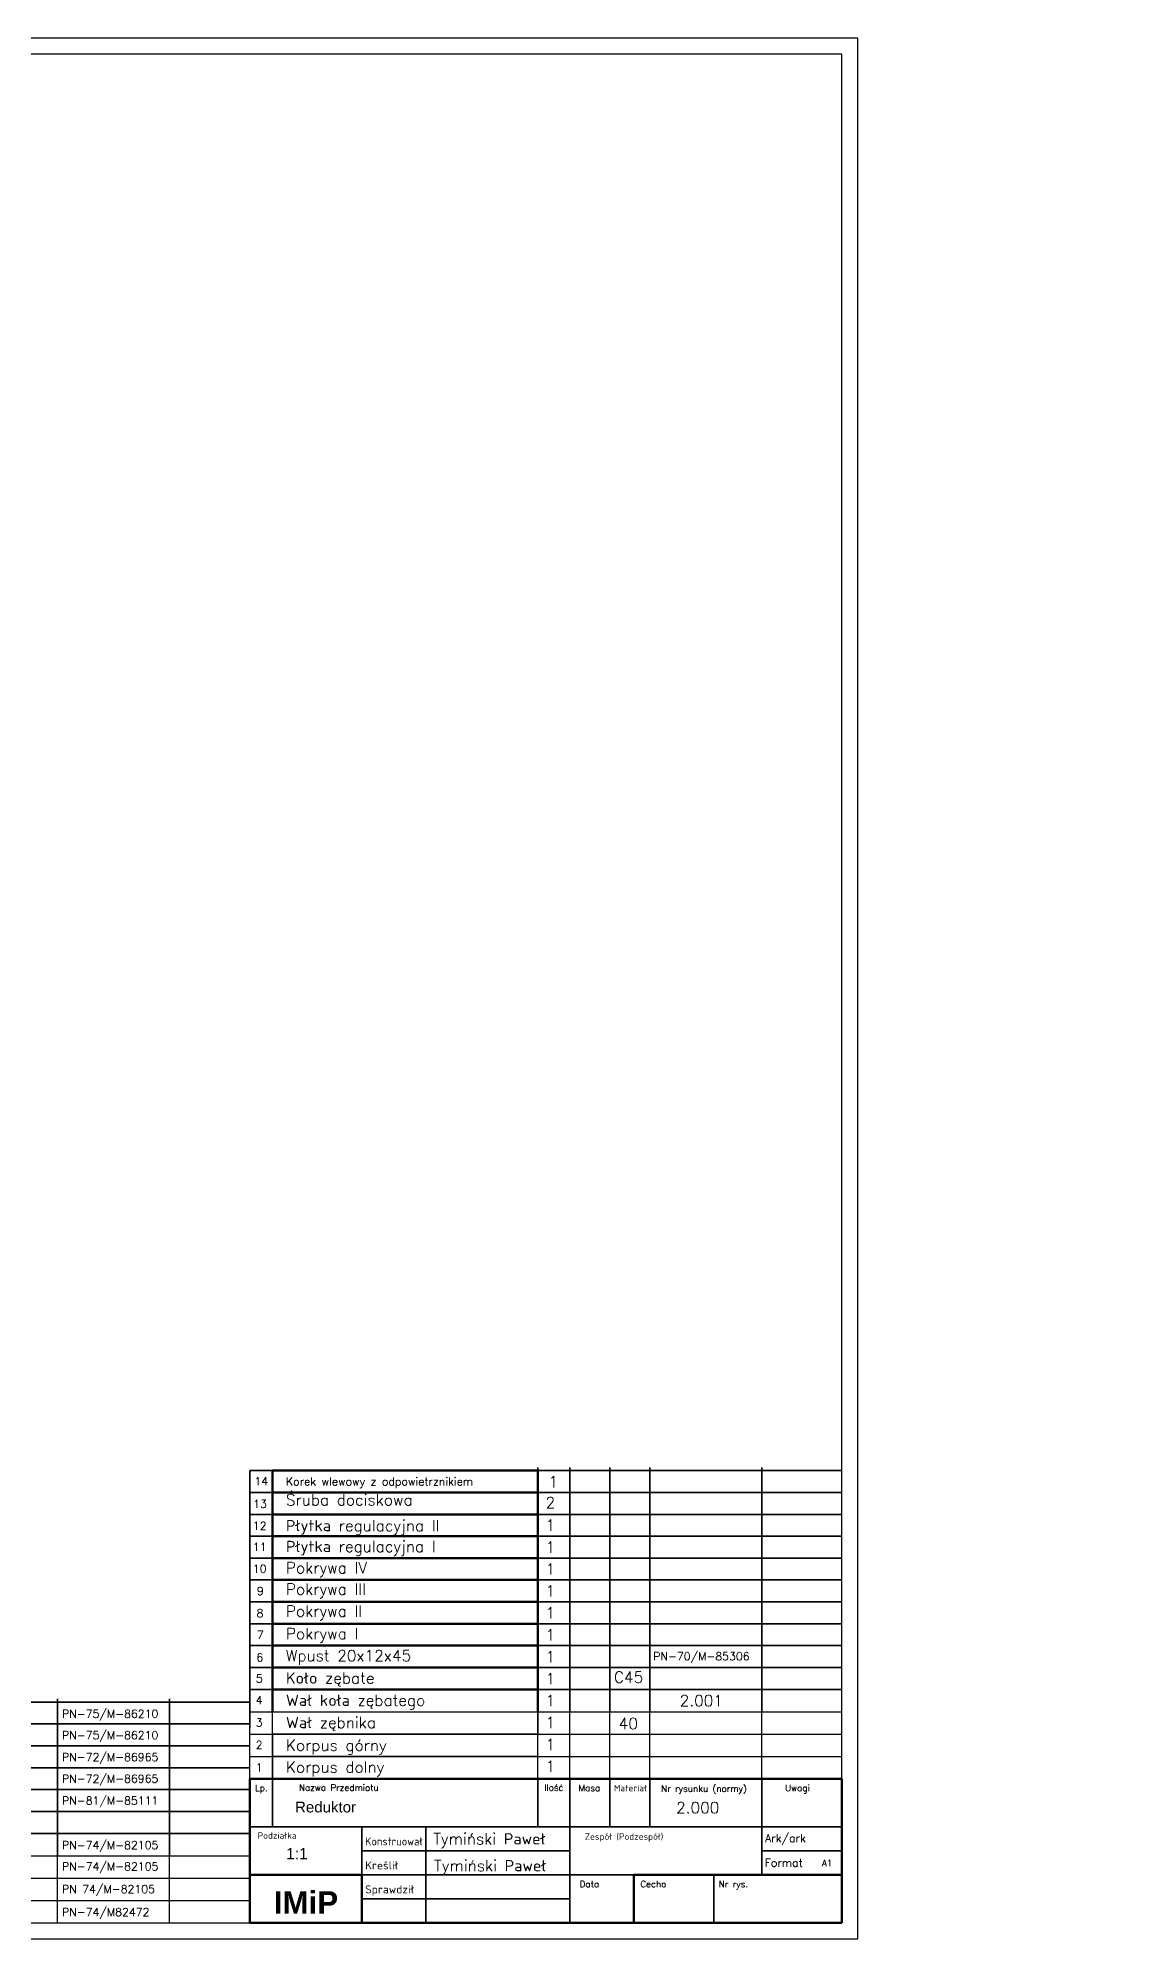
# Model space of a CAD drawing. Header units: millimetres. Extents: x 4 to 927, y -326 to 268.
# Drawn here: x 589 to 927, y -326 to 268 of the extents above; entities that cross this region are included whole.
import ezdxf
from ezdxf.enums import TextEntityAlignment as Align

# ---------------------------------------------------------------- set-up
doc = ezdxf.new("R2010")
doc.units = ezdxf.units.MM
doc.linetypes.add('ACAD_ISO10W100', pattern=[18, 12, -3, 0, -3])
for name, color, linetype, lineweight in [('bardzo gruba', 240, 'Continuous', 60), ('GRUBE', 7, 'Continuous', 35), ('TEXT', 5, 'Continuous', 25)]:
    doc.layers.add(name, color=color, linetype=linetype, lineweight=lineweight)
doc.styles.add('ROMANS', font='ROMANS.SHX', dxfattribs={"height": 3.5})
doc.styles.get("Standard").update_dxf_attribs({"font": 'arial.ttf'})

# ---------------------------------------------------------------- blocks, each defined once
blk = doc.blocks.new('*U13')
at = {"layer": 'bardzo gruba', "color": 7, "lineweight": 50}
for p, q in [((-2.5, 5.5), (-85.5, 5.5)), ((-85.5, 5.5), (-85.5, -1.5)), ((-2.5, -1.5), (-2.5, 5.5))]:
    blk.add_line(p, q, dxfattribs=at)
at = {"layer": 'GRUBE', "color": 7}
for p, q in [((-2.5, -1.5), (-2.5, 6.5)), ((7.5, -1.5), (7.5, 6.5)), ((20, -1.5), (20, 6.5)), ((32.5, -1.5), (32.5, 6.5)), ((67.5, -1.5), (67.5, 6.5)), ((-92.5, 1.5), (-92.5, 5.5)), ((-92.5, 5.5), (92.5, 5.5)), ((-92.5, -6.5), (-92.5, 1.5)), ((-85.5, -1.5), (-85.5, 5.5))]:
    blk.add_line(p, q, dxfattribs=at)
blk = doc.blocks.new('*U14')
at = {"color": 0, "linetype": 'ByBlock', "lineweight": -2, "transparency": 16777216}
for p in [(0, 68.37), (0, 61.53), (0, 54.69), (0, 47.86), (0, 41.02), (0, 34.18), (0, 27.35), (0, 20.51), (0, 13.67), (0, 6.84), (0, 0)]:
    blk.add_blockref('*U13', p, dxfattribs=at)
blk = doc.blocks.new('*U16')
at = {"layer": 'bardzo gruba', "color": 7, "lineweight": 50}
for p, q in [((-2.5, 5.5), (-85.5, 5.5)), ((-85.5, 5.5), (-85.5, -1.5)), ((-2.5, -1.5), (-2.5, 5.5))]:
    blk.add_line(p, q, dxfattribs=at)
at = {"layer": 'GRUBE', "color": 7}
for p, q in [((-2.5, -1.5), (-2.5, 6.5)), ((7.5, -1.5), (7.5, 6.5)), ((20, -1.5), (20, 6.5)), ((32.5, -1.5), (32.5, 6.5)), ((67.5, -1.5), (67.5, 6.5)), ((-92.5, 1.5), (-92.5, 5.5)), ((-92.5, 5.5), (92.5, 5.5)), ((-92.5, -6.5), (-92.5, 1.5)), ((-85.5, -1.5), (-85.5, 5.5))]:
    blk.add_line(p, q, dxfattribs=at)
blk = doc.blocks.new('*U17')
at = {"color": 0, "linetype": 'ByBlock', "lineweight": -2, "transparency": 16777216}
for p in [(0, 41.02), (0, 34.18), (0, 27.35), (0, 20.51), (0, 13.67), (0, 6.84), (0, 0)]:
    blk.add_blockref('*U16', p, dxfattribs=at)
blk = doc.blocks.new('*U20')
at = {"linetype": 'ByBlock', "insert": (-5, 1.75), "char_height": 3.5, "attachment_point": 1, "style": 'ROMANS'}
blk.add_mtext_dynamic_manual_height_columns('\\pi-3.5,l3.5; 1', width=10, gutter_width=17.5, heights=[0], dxfattribs=at)
blk = doc.blocks.new('*U21')
at = {"color": 0, "linetype": 'ByBlock', "lineweight": -2, "transparency": 16777216}
for p in [(0, 75.38), (0, 68.53), (0, 61.67), (0, 54.82), (0, 47.97), (0, 41.12), (0, 34.26), (0, 27.41), (0, 20.56), (0, 13.71), (0, 6.85), (0, 0)]:
    blk.add_blockref('*U20', p, dxfattribs=at)

msp = doc.modelspace()

# ---------------------------------------------------------------- hatches: boundary and pattern name
at = {"linetype": 'ByBlock', "lineweight": 50}
h = msp.add_hatch(dxfattribs=at)
h.set_pattern_fill('ANSI31', color=256)
h.set_pattern_definition([(45, (89.3594, 4.8152), (-2.245064, 2.245064), [])])
h.paths.add_polyline_path([(225.053, -152.448), (224.553, -152.448), (224.053, -152.948), (224.053, -177.448), (225.053, -177.448)])
h.paths.add_polyline_path([(206.053, -152.948), (205.053, -152.948), (205.053, -177.448), (206.053, -177.448)])
h.paths.add_polyline_path([(205.053, -152.948), (204.553, -152.448), (197.813, -152.448), (192.04, -162.448), (192.04, -177.448), (205.053, -177.448)])
h.paths.add_polyline_path([(533.153, -162.448), (527.38, -152.448), (520.64, -152.448), (520.14, -152.948), (520.14, -177.448), (533.153, -177.448)])
h.paths.add_polyline_path([(520.14, -152.948), (519.14, -152.948), (519.14, -177.448), (520.14, -177.448)])
h.paths.add_polyline_path([(501.14, -152.948), (500.64, -152.448), (500.14, -152.448), (500.14, -177.448), (501.14, -177.448)])
h.paths.add_polyline_path([(755.258, -297.555), (763.812, -297.555), (763.812, -292.284), (755.258, -292.284)], flags=9)
h.paths.add_polyline_path([(746.355, -248.857), (749.391, -248.857), (749.391, -245.107), (746.355, -245.107)], flags=9)
h.paths.add_polyline_path([(746.355, -255.857), (749.272, -255.857), (749.272, -252.107), (746.355, -252.107)], flags=9)
h.paths.add_polyline_path([(746.355, -262.857), (749.272, -262.857), (749.272, -259.107), (746.355, -259.107)], flags=9)
h.paths.add_polyline_path([(746.712, -269.857), (748.558, -269.857), (748.558, -266.107), (746.712, -266.107)], flags=9)
h.paths.add_polyline_path([(923.417, -299.38), (927.084, -299.38), (927.084, -296.38), (923.417, -296.38)], flags=9)
h.paths.add_polyline_path([(750.424, -316.345), (774.026, -316.345), (774.026, -301.92), (750.424, -301.92)], flags=9)
h.paths.add_polyline_path([(746.076, -290.799), (760.6, -290.799), (760.6, -287.799), (746.076, -287.799)], flags=9)
h.paths.add_polyline_path([(758.398, -275.799), (786.827, -275.799), (786.827, -272.799), (758.398, -272.799)], flags=9)
h.paths.add_polyline_path([(745.948, -276.75), (750.9, -276.75), (750.9, -272.75), (745.948, -272.75)], flags=9)
h.paths.add_polyline_path([(890.304, -306.79), (901.542, -306.79), (901.542, -302.79), (890.304, -302.79)], flags=9)
h.paths.add_polyline_path([(866.233, -305.956), (875.614, -305.956), (875.614, -302.956), (866.233, -302.956)], flags=9)
h.paths.add_polyline_path([(847.423, -305.956), (854.423, -305.956), (854.423, -302.956), (847.423, -302.956)], flags=9)
h.paths.add_polyline_path([(846.409, -292.041), (877.076, -292.041), (877.076, -287.47), (846.409, -287.47)], flags=9)
h.paths.add_polyline_path([(911.322, -276.79), (920.56, -276.79), (920.56, -272.79), (911.322, -272.79)], flags=9)
h.paths.add_polyline_path([(871.028, -277.041), (902.457, -277.041), (902.457, -272.47), (871.028, -272.47)], flags=9)
h.paths.add_polyline_path([(857.666, -275.956), (869.808, -275.956), (869.808, -272.956), (857.666, -272.956)], flags=9)
h.paths.add_polyline_path([(847.042, -275.956), (854.804, -275.956), (854.804, -272.956), (847.042, -272.956)], flags=9)
h.paths.add_polyline_path([(836.326, -275.799), (843.326, -275.799), (843.326, -272.799), (836.326, -272.799)], flags=9)
h.paths.add_polyline_path([(905.564, -299.643), (919.314, -299.643), (919.314, -295.893), (905.564, -295.893)], flags=9)
h.paths.add_polyline_path([(905.001, -293.149), (920.715, -293.149), (920.715, -287.434), (905.001, -287.434)], flags=9)
h.paths.add_polyline_path([(780.358, -309.03), (798.93, -309.03), (798.93, -304.03), (780.358, -304.03)], flags=9)
h.paths.add_polyline_path([(780.686, -300.488), (792.531, -300.488), (792.531, -296.738), (780.686, -296.738)], flags=9)
h.paths.add_polyline_path([(780.593, -292.988), (799.46, -292.988), (799.46, -289.238), (780.593, -289.238)], flags=9)
edge = h.paths.add_edge_path()
edge.add_arc((420.391, -103.189), 5, 186.060245, 270)
edge.add_line((420.391, -108.189), (445.391, -108.189))
edge.add_line((445.391, -108.189), (445.391, -157.022))
edge.add_line((445.391, -157.022), (415.477, -157.022))
edge.add_line((415.477, -157.022), (415.48, -159.037))
edge.add_line((415.48, -159.037), (317.04, -144.399))
edge.add_line((317.04, -144.399), (317.04, -143.42))
edge.add_line((317.04, -143.42), (288.688, -138.905))
edge.add_line((288.688, -138.905), (288.688, -108.189))
edge.add_line((288.688, -108.189), (317.04, -108.189))
edge.add_line((317.04, -108.189), (317.04, -78.189))
edge.add_line((317.04, -78.189), (287.04, -78.189))
edge.add_line((287.04, -78.189), (258.54, -78.189))
edge.add_line((258.54, -78.189), (258.54, -84.189))
edge.add_line((258.54, -84.189), (265.06, -84.189))
edge.add_arc((265.093, -87.732), 3.543, 45.865646, 90.531535, ccw=False)
edge.add_line((267.56, -85.189), (273.06, -85.189))
edge.add_line((273.06, -85.189), (274.791, -88.188))
edge.add_line((274.791, -88.188), (274.793, -88.188))
edge.add_line((274.793, -88.188), (273.061, -91.19))
edge.add_line((273.061, -91.19), (267.561, -91.191))
edge.add_arc((265.093, -88.649), 3.543, 270.547609, 314.150428, ccw=False)
edge.add_line((265.127, -92.192), (258.54, -92.194))
edge.add_line((258.54, -92.194), (258.54, -95.689))
edge.add_line((258.54, -95.689), (252.062, -95.689))
edge.add_line((252.062, -95.689), (252.062, -95.696))
edge.add_line((252.062, -95.696), (252.04, -162.448))
edge.add_line((252.04, -162.448), (238.067, -162.448))
edge.add_line((238.067, -162.448), (232.293, -152.448))
edge.add_line((232.293, -152.448), (225.053, -152.448))
edge.add_line((225.053, -152.448), (225.053, -177.448))
edge.add_line((225.053, -177.448), (500.14, -177.448))
edge.add_line((500.14, -177.448), (500.14, -152.448))
edge.add_line((500.14, -152.448), (492.9, -152.448))
edge.add_line((492.9, -152.448), (487.126, -162.448))
edge.add_line((487.126, -162.448), (473.153, -162.448))
edge.add_line((473.153, -162.448), (473.153, -107.189))
edge.add_line((473.153, -107.189), (463.153, -107.189))
edge.add_line((463.153, -107.189), (463.153, -92.111))
edge.add_line((463.153, -92.111), (456.654, -92.111))
edge.add_line((456.654, -92.111), (454.622, -92.111))
edge.add_arc((454.622, -88.568), 3.543, 225.865646, 270.008594, ccw=False)
edge.add_line((452.154, -91.111), (446.654, -91.111))
edge.add_line((446.654, -91.111), (444.922, -88.111))
edge.add_line((444.922, -88.111), (446.654, -85.111))
edge.add_line((446.654, -85.111), (452.154, -85.109))
edge.add_arc((454.621, -87.651), 3.543, 90.547609, 134.150428, ccw=False)
edge.add_line((454.588, -84.108), (463.153, -84.106))
edge.add_line((463.153, -84.106), (463.153, -78.189))
edge.add_line((463.153, -78.189), (445.391, -78.189))
edge.add_line((445.391, -78.189), (415.391, -78.189))
edge.add_line((415.391, -78.189), (415.419, -103.717))

# ---------------------------------------------------------------- linework, layer by layer
at = {"linetype": 'ACAD_ISO10W100', "lineweight": 30}
msp.add_line((655.475, -248.428), (655.475, -180.292), dxfattribs=at)
at = {"color": 7}
for points in [[(4.448, -326.428), (845.448, -326.428), (845.448, 267.572), (4.448, 267.572)], [(9.448, -321.428), (840.448, -321.428), (840.448, 262.572), (9.448, 262.572)]]:
    msp.add_lwpolyline(points, close=True, dxfattribs=at)
at = {"layer": 'bardzo gruba', "color": 7, "lineweight": 30}
for p, q in [((662.475, -262.428), (662.475, -255.428)), ((662.475, -255.428), (745.475, -255.428)), ((745.475, -255.428), (745.475, -262.428)), ((745.475, -262.428), (662.475, -262.428)), ((662.475, -262.428), (662.475, -269.428)), ((745.475, -269.428), (745.475, -262.428)), ((745.475, -269.428), (662.475, -269.428)), ((662.475, -269.428), (662.475, -276.428)), ((745.475, -276.428), (745.475, -269.428))]:
    msp.add_line(p, q, dxfattribs=at)
at = {"layer": 'bardzo gruba', "color": 7, "lineweight": 50}
for p, q in [((655.475, -321.428), (655.475, -276.428)), ((655.475, -276.428), (840.475, -276.428)), ((840.475, -276.428), (840.475, -321.428)), ((655.475, -306.428), (690.475, -306.428)), ((690.475, -306.428), (690.475, -321.428)), ((775.475, -321.428), (775.475, -306.428)), ((775.475, -306.428), (840.475, -306.428)), ((840.475, -321.428), (655.475, -321.428))]:
    msp.add_line(p, q, dxfattribs=at)
at = {"layer": 'GRUBE', "color": 7, "lineweight": 30}
for p, q in [((662.475, -262.428), (662.475, -254.428)), ((745.475, -262.428), (745.475, -254.428)), ((755.475, -262.428), (755.475, -254.428)), ((767.975, -262.428), (767.975, -254.428)), ((780.475, -262.428), (780.475, -254.428)), ((815.475, -262.428), (815.475, -254.428)), ((655.475, -255.428), (840.475, -255.428)), ((655.475, -268.428), (655.475, -260.428)), ((655.475, -262.428), (840.475, -262.428)), ((662.475, -269.428), (662.475, -261.428)), ((745.475, -269.428), (745.475, -261.428)), ((755.475, -269.428), (755.475, -261.428)), ((767.975, -269.428), (767.975, -261.428)), ((780.475, -269.428), (780.475, -261.428)), ((815.475, -269.428), (815.475, -261.428)), ((655.475, -276.428), (655.475, -268.428)), ((655.475, -269.428), (840.475, -269.428)), ((662.475, -276.428), (662.475, -269.428)), ((745.475, -276.428), (745.475, -268.428)), ((755.475, -276.428), (755.475, -268.428)), ((767.975, -276.428), (767.975, -268.428)), ((780.475, -276.428), (780.475, -268.428)), ((815.475, -276.428), (815.475, -268.428)), ((470.312, -300.428), (655.312, -300.428)), ((595.312, -307.428), (595.312, -299.428)), ((630.312, -307.428), (630.312, -299.428)), ((470.312, -307.428), (655.312, -307.428)), ((595.312, -314.428), (595.312, -306.428)), ((630.312, -314.428), (630.312, -306.428)), ((470.312, -314.428), (655.475, -314.428)), ((595.312, -321.428), (595.312, -313.428)), ((630.312, -321.428), (630.312, -313.428))]:
    msp.add_line(p, q, dxfattribs=at)
at = {"layer": 'GRUBE', "color": 7}
for p, q in [((655.475, -276.428), (840.475, -276.428)), ((655.475, -276.428), (655.475, -321.428)), ((662.475, -276.428), (662.475, -291.428)), ((745.475, -276.428), (745.475, -291.428)), ((755.475, -276.428), (755.475, -321.428)), ((767.975, -276.428), (767.975, -291.428)), ((780.475, -276.428), (780.475, -291.428)), ((815.475, -276.428), (815.475, -291.428)), ((655.475, -291.428), (840.475, -291.428)), ((690.475, -291.428), (690.475, -321.428)), ((710.475, -291.428), (710.475, -321.428)), ((815.475, -291.428), (815.475, -306.428)), ((690.475, -298.928), (755.475, -298.928)), ((815.475, -298.928), (840.475, -298.928)), ((655.475, -306.428), (840.475, -306.428)), ((775.475, -306.428), (775.475, -321.428)), ((800.475, -306.428), (800.475, -321.428)), ((690.475, -313.928), (755.475, -313.928))]:
    msp.add_line(p, q, dxfattribs=at)

# ---------------------------------------------------------------- block references
at = {"linetype": 'ByBlock', "lineweight": 30}
for name, p in [('*U14', (747.975, -253.928)), ('*U21', (750.475, -272.501)), ('*U17', (562.812, -298.928))]:
    msp.add_blockref(name, p, dxfattribs=at)

# ---------------------------------------------------------------- texts
at = {"linetype": 'ByBlock', "lineweight": 20, "style": 'ROMANS'}
msp.add_text('1', height=3.5, dxfattribs=at).set_placement((748.766, -185.304))
at = {"linetype": 'ByBlock', "lineweight": 30, "style": 'ROMANS'}
for s, height, p in [('PN-70/M-85306', 2.5, (781.521, -239.331)), ('C45', 3.5, (769.235, -246.379)), ('PN-75/M-86210', 2.5, (596.743, -257.314)), ('2.001', 3.5, (789.795, -253.713)), ('PN-75/M-86210', 2.5, (596.743, -263.985)), ('40', 3.5, (770.74, -260.874)), ('PN-72/M-86965', 2.5, (596.743, -270.837)), ('PN-72/M-86965', 2.5, (596.743, -277.599)), ('PN-81/M-85111', 2.5, (596.743, -284.45)), ('PN-74/M-82105', 2.5, (596.743, -298.343)), ('PN-74/M-82105', 2.5, (596.743, -305.007)), ('PN 74/M-82105', 2.5, (596.743, -312.086)), ('PN-74/M82472', 2.5, (596.743, -319.251))]:
    msp.add_text(s, height=height, dxfattribs=at).set_placement(p)
at = {"linetype": 'ByBlock'}
msp.add_text('Reduktor', height=3.3661, dxfattribs=at).set_placement((669.56, -286.888))
at = {"linetype": 'ByBlock', "style": 'ROMANS'}
msp.add_text('2.000', height=3.5, dxfattribs=at).set_placement((788.67, -287.135))
at = {"lineweight": 25, "style": 'ROMANS'}
for p in [(712.761, -296.872), (713.017, -305.261)]:
    msp.add_text('Tymiński Paweł', height=3.5, rotation=359.989426, dxfattribs=at).set_placement(p)
at = {"color": 7}
msp.add_text('1:1', height=3.5, dxfattribs=at).set_placement((666.777, -301.492))
at = {"linetype": 'ByBlock', "lineweight": 30, "attachment_point": 1, "style": 'ROMANS'}
for s, width, gutter_width, insert, char_height in [('Korek wlewowy z odpowietrznikiem', 93.41411, 17.5, (666.717, -182.202), 2.5), ('Płytka regulacyjna I', 61.33024, 17.5, (666.717, -202.017), 3.5), ('Wpust 20x12x45', 49.49329, 17.5, (666.717, -236.13), 3.5), ('Korpus górny', 45.27083, 16.831, (666.717, -264.135), 3.5), ('Korpus dolny', 50.82726, 16.831, (666.717, -270.942), 3.5)]:
    msp.add_mtext_dynamic_manual_height_columns(s, width=width, gutter_width=gutter_width, heights=[0], dxfattribs=dict(at, insert=insert, char_height=char_height))
at = {"linetype": 'ByBlock', "lineweight": 30, "char_height": 3.5, "attachment_point": 1, "style": 'ROMANS'}
for s, insert in [('Śruba dociskowa', (666.717, -187.475)), ('Płytka regulacyjna II', (666.717, -195.511)), ('Pokrywa IV', (666.717, -208.689)), ('Pokrywa III', (666.717, -215.378)), ('Pokrywa II', (666.717, -222.238)), ('Pokrywa I', (666.717, -229.27)), ('Koło zębate', (666.717, -243.148)), ('Wał koła zębatego', (666.717, -250.105)), ('Wał zębnika', (666.717, -257.062))]:
    msp.add_mtext(s, dxfattribs=dict(at, insert=insert))
at = {"linetype": 'ByBlock', "lineweight": 20, "insert": (745.475, -188.333), "char_height": 3.5, "attachment_point": 1, "style": 'ROMANS'}
msp.add_mtext_dynamic_manual_height_columns(' 2', width=10, gutter_width=17.5, heights=[0], dxfattribs=at)
at = {"layer": 'GRUBE', "color": 7, "style": 'ROMANS'}
msp.add_text('A1', height=2, dxfattribs=at).set_placement((835.891, -303.695), align=Align.CENTER)
at = {"layer": 'GRUBE', "color": 7, "insert": (672.975, -315.004), "char_height": 7, "width": 35, "attachment_point": 5, "style": 'ROMANS'}
msp.add_mtext('{\\fArial|b1|i0|c238|p34;IMiP}', dxfattribs=at)
at = {"layer": 'TEXT', "color": 7, "lineweight": 30, "style": 'ROMANS'}
for s, p in [('14', (656.856, -184.666)), ('13', (656.475, -191.725)), ('12', (656.363, -198.559)), ('11', (656.363, -205.169)), ('10', (656.363, -212.004)), ('9', (657.648, -218.95)), ('8', (657.535, -225.896)), ('7', (657.648, -232.619)), ('6', (657.479, -239.698)), ('5', (657.339, -246.283)), ('4', (657.264, -253.048)), ('3', (657.264, -260.048)), ('2', (657.264, -267.048)), ('1', (657.264, -274.048))]:
    msp.add_text(s, height=2.5, dxfattribs=at).set_placement(p)
at = {"layer": 'TEXT', "color": 7, "style": 'ROMANS'}
for s, p in [('Lp.', (659.065, -280.231)), ('Nazwa Przedmiotu', (683.253, -280.115)), ('Ilość', (750.466, -280.115)), ('Masa', (761.564, -280.271)), ('Materiał', (774.378, -280.271)), ('Nr rysunku (normy)', (797.383, -280.428)), ('Uwagi', (826.581, -280.271)), ('Podziałka', (663.978, -295.115)), ('Zespół (Podzespół)', (772.383, -295.428)), ('Data', (761.564, -310.271)), ('Cecha', (781.564, -310.271)), ('Nr rys.', (806.564, -310.271))]:
    msp.add_text(s, height=2, dxfattribs=at).set_placement(p, align=Align.CENTER)
at = {"layer": 'TEXT', "color": 7, "style": 'ROMANS', "width": 0.804255}
msp.add_text('Konstruował', height=2.5, dxfattribs=at).set_placement((691.475, -297.178), (709.475, -297.178), align=Align.FIT)
at = {"layer": 'TEXT', "color": 7, "style": 'ROMANS'}
for s, p in [('Ark/ark', (816.475, -296.178)), ('Kreślił', (691.475, -304.678)), ('Format', (816.354, -303.833)), ('Sprawdził', (691.475, -312.178))]:
    msp.add_text(s, height=2.5, dxfattribs=at).set_placement(p)

doc.saveas('drawing.dxf')
